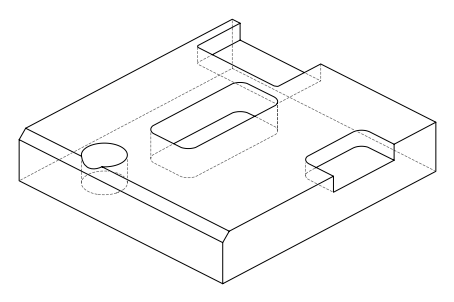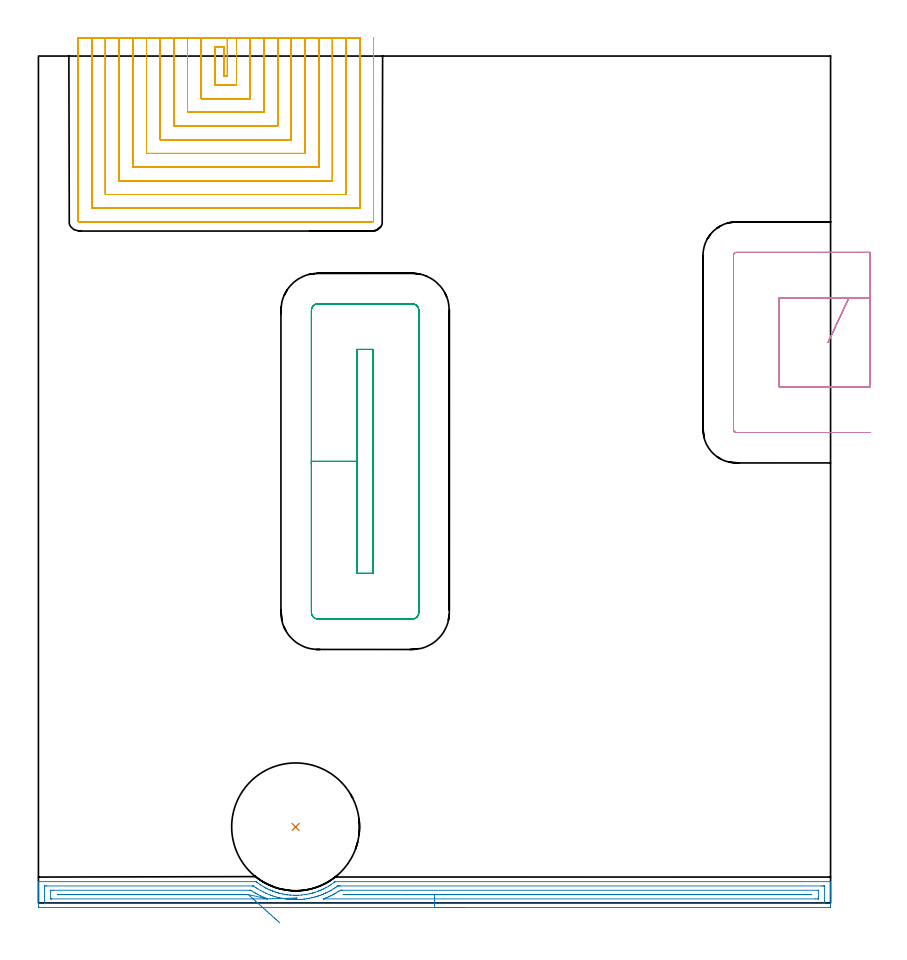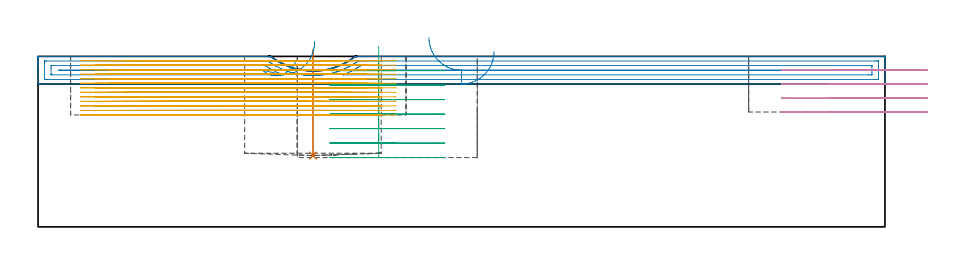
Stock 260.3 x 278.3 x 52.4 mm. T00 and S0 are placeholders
(PLAN: 5 operations, 3 tool changes, 84.6 min)
(1 INDEXABLE_INSERT_DRILL_BLIND_HOLE_FROM_SOLID | STEP1POCKET | NXT0302_036 | 0.13 min | 41564 mm3)
(2 AREA_MILL | FG_CHAMFER_SURFACE | UGT0205_001 | 8.27 min | 9260 mm3)
(3 MILL_RECTANGULAR_POCKET | POCKET_RECTANGULAR_STRAIGHT | UGT0201_094 | Follow Part, ap 5, ae 75% | 7.1 min | 208614 mm3)
(4 MILL_SLOT | SLOT_PARTIAL_RECTANGULAR | UGT0201_094 | Follow Part, ap 5, ae 75% | 2.98 min | 55866 mm3)
(5 MILL_SLOT_1 | SLOT_PARTIAL_RECTANGULAR_1 | UGT0201_014 | Follow Part, ap 1.5, ae 75% | 66.1 min | 106649 mm3)
(TOOL NXT0302_036 | Index. Insert Drill 42mm [880-D4200L50-05] | D42 PA176 FL210 Z2)
(TOOL UGT0205_001 | Chamfer Mill 20 x 3 x 45 deg. | D20 FL50 Z2)
(TOOL UGT0201_094 | End mill 20 mm | D20 FL38 Z4)
(TOOL UGT0201_014 | End mill 6 mm | D6 FL24 Z4)
(OP 1 INDEXABLE_INSERT_DRILL_BLIND_HOLE_FROM_SOLID)
G17 G21 G94 G90
T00 M6
G54
G17 G0 G90 X84.5 Y25. S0 M3
G43 Z62.4 H1
G94 G81 G98 Z21.9 F250. R54.4
G80
M5
M2
(OP 2 AREA_MILL)
G17 G21 G94 G90
T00 M6
G54
G17 G0 G90 X140.15 Y-1.5 S1061 M3
G43 Z62.4 H0
Z53.9
G94 G1 X140.112 Z53.028 F250.
X139.998 Z52.164
X139.809 Z51.312
X139.547 Z50.48
X139.213 Z49.674
X138.81 Z48.9
X138.342 Z48.164
X137.811 Z47.472
X137.221 Z46.829
X136.578 Z46.24
X135.886 Z45.709
X135.15 Z45.24
X134.376 Z44.837
X133.57 Z44.503
X132.738 Z44.241
X131.887 Z44.052
X131.022 Z43.938
X130.15 Z43.9
X0.618
X0.288 Y-1.498 Z43.901
X0.01 Y-1.493 Z43.904
X0. Y-1.176 Z44.222
Y4.059 Z49.453
Y4.597 Z49.994
Y4.931 Z50.327
Y5.469 Z50.865
Y5.803 Z51.198
Y6.471 Z51.871
Y6.752 Z52.151
X0.002 Y6.877 Z52.269
X0.01 Y6.997 Z52.388
X0.171 Y7. Z52.4
X71.191
X71.512 Y6.995 Z52.391
X71.637 Y6.903 Z52.3
X71.866 Y6.73 Z52.126
X72.125 Y6.54 Z51.937
X72.847 Y6.032 Z51.432
X72.977 Y5.947 Z51.347
X73.017 Y5.921 Z51.321
X73.91 Y5.373 Z50.77
X74.31 Y5.142 Z50.54
X74.555 Y5.007 Z50.406
X74.596 Y4.986 Z50.385
X74.701 Y4.931 Z50.33
X74.803 Y4.878 Z50.277
X75.29 Y4.64 Z50.037
X75.695 Y4.441 Z49.839
X76.028 Y4.289 Z49.688
X76.113 Y4.25 Z49.65
X76.35 Y4.149 Z49.548
X76.588 Y4.052 Z49.451
X76.778 Y3.982 Z49.379
X76.848 Y3.957 Z49.351
X76.964 Y3.913 Z49.309
X77.146 Y3.846 Z49.24
X77.35 Y3.768 Z49.165
X77.481 Y3.719 Z49.116
X77.559 Y3.693 Z49.089
X77.89 Y3.582 Z48.978
X78.374 Y3.419 Z48.816
X78.563 Y3.36 Z48.758
X78.829 Y3.284 Z48.684
X78.914 Y3.26 Z48.66
X79.266 Y3.168 Z48.568
X79.332 Y3.153 Z48.553
X79.677 Y3.076 Z48.472
X80.159 Y2.965 Z48.364
X81.052 Y2.798 Z48.194
X81.409 Y2.744 Z48.142
X81.91 Y2.672 Z48.066
X81.944 Y2.667 Z48.061
X82.662 Y2.595 Z47.99
X82.837 Y2.578 Z47.973
X83.73 Y2.522 Z47.916
X83.887 Y2.518 Z47.912
X84.176 Y2.508 Z47.904
X84.622 Y2.504 Z47.902
X85.069 Y2.512 Z47.91
X85.515 Y2.531 Z47.929
X86.408 Y2.597 Z47.993
X87.301 Y2.698 Z48.097
X88.193 Y2.84 Z48.234
X89.086 Y3.021 Z48.412
X89.504 Y3.122 Z48.514
X89.676 Y3.161 Z48.56
X89.979 Y3.237 Z48.631
X90.145 Y3.281 Z48.678
X90.436 Y3.36 Z48.758
X90.871 Y3.496 Z48.895
X91.764 Y3.808 Z49.206
X92.038 Y3.914 Z49.312
X92.184 Y3.971 Z49.368
X92.381 Y4.046 Z49.446
X92.414 Y4.059 Z49.458
X92.63 Y4.144 Z49.54
X92.657 Y4.154 Z49.551
X92.886 Y4.251 Z49.649
X93.021 Y4.313 Z49.713
X93.151 Y4.373 Z49.773
X93.524 Y4.549 Z49.945
X93.549 Y4.561 Z49.957
X94.059 Y4.814 Z50.214
X94.442 Y5.008 Z50.405
X94.689 Y5.142 Z50.54
X95.335 Y5.519 Z50.919
X95.757 Y5.784 Z51.183
X96.154 Y6.032 Z51.432
X96.228 Y6.083 Z51.482
X97.12 Y6.719 Z52.118
X97.327 Y6.876 Z52.276
X97.47 Y6.984 Z52.384
X97.495 Y6.993 Z52.393
X97.535 Y7. Z52.4
X260.129
X260.29 Y6.997 Z52.388
X260.298 Y6.877 Z52.269
X260.3 Y6.752 Z52.151
Y6.471 Z51.87
Y5.803 Z51.198
Y4.597 Z49.994
Y4.059 Z49.453
Y-0.907 Z44.491
X260.297 Y-1.176 Z44.222
X260.29 Y-1.493 Z43.904
X260.012 Y-1.498 Z43.901
X259.682 Y-1.5 Z43.9
X130.15
Y-0.086 Z45.314
X3.075
X2.404 Y-0.084 Z45.316
X2.178 Y-0.082 Z45.318
X2.054 Y-0.079 Z45.321
X2.009 Y-0.07 Z45.33
X2.007 Y-0.045 Z45.355
X2.002 Y0.09 Z45.49
X2. Y2.314 Z47.714
Y4.931 Z50.331
X2.001 Y5.325 Z50.725
X2.005 Y5.457 Z50.857
X2.01 Y5.562 Z50.962
X2.015 Y5.58 Z50.98
X2.028 Y5.581 Z50.981
X2.069 Y5.583 Z50.983
X2.404 Y5.585 Z50.985
X2.627 Y5.586 Z50.986
X70.297 Y5.585 Z50.985
X70.522 Y5.584 Z50.984
X70.603 Y5.581 Z50.981
X70.642 Y5.578 Z50.978
X71.191 Y5.205 Z50.605
X71.6 Y4.931 Z50.331
X72.084 Y4.629 Z50.029
X72.911 Y4.123 Z49.523
X72.985 Y4.08 Z49.48
X73.025 Y4.059 Z49.459
X73.871 Y3.622 Z49.022
X74.756 Y3.186 Z48.586
X74.771 Y3.179 Z48.579
X75.657 Y2.808 Z48.208
X76.297 Y2.561 Z47.961
X76.55 Y2.466 Z47.866
X76.597 Y2.45 Z47.85
X76.634 Y2.437 Z47.837
X76.999 Y2.314 Z47.714
X77.444 Y2.168 Z47.568
X77.665 Y2.098 Z47.498
X78.337 Y1.911 Z47.311
X78.894 Y1.77 Z47.17
X79.23 Y1.692 Z47.092
X79.346 Y1.667 Z47.067
X80.086 Y1.515 Z46.915
X80.124 Y1.507 Z46.907
X80.476 Y1.441 Z46.841
X81.017 Y1.358 Z46.758
X81.118 Y1.342 Z46.742
X81.549 Y1.285 Z46.685
X81.91 Y1.244 Z46.644
X82.137 Y1.22 Z46.62
X82.804 Y1.165 Z46.565
X83.109 Y1.143 Z46.543
X83.697 Y1.112 Z46.512
X84.045 Y1.102 Z46.502
X84.59 Y1.096 Z46.496
X84.939 Y1.101 Z46.501
X85.484 Y1.119 Z46.519
X85.797 Y1.136 Z46.536
X86.377 Y1.176 Z46.576
X86.628 Y1.196 Z46.596
X87.27 Y1.265 Z46.665
X87.431 Y1.285 Z46.685
X88.164 Y1.385 Z46.785
X88.214 Y1.393 Z46.793
X88.525 Y1.441 Z46.841
X88.972 Y1.525 Z46.925
X89.057 Y1.541 Z46.941
X89.114 Y1.553 Z46.953
X89.816 Y1.704 Z47.104
X89.95 Y1.735 Z47.135
X90.423 Y1.852 Z47.252
X90.844 Y1.962 Z47.362
X91.126 Y2.039 Z47.439
X91.737 Y2.224 Z47.624
X91.806 Y2.246 Z47.646
X92.004 Y2.314 Z47.714
X92.535 Y2.501 Z47.901
X92.63 Y2.536 Z47.936
X93.109 Y2.719 Z48.119
X93.524 Y2.882 Z48.282
X93.743 Y2.972 Z48.372
X94.234 Y3.186 Z48.586
X94.382 Y3.254 Z48.654
X94.417 Y3.27 Z48.67
X94.954 Y3.534 Z48.934
X95.31 Y3.712 Z49.112
X95.542 Y3.832 Z49.232
X95.968 Y4.059 Z49.459
X96.151 Y4.162 Z49.562
X96.204 Y4.193 Z49.593
X96.67 Y4.475 Z49.875
X97.097 Y4.735 Z50.135
X97.219 Y4.812 Z50.212
X97.403 Y4.931 Z50.331
X97.749 Y5.166 Z50.566
X97.99 Y5.332 Z50.732
X98.272 Y5.528 Z50.928
X98.321 Y5.56 Z50.96
X98.346 Y5.575 Z50.975
X98.382 Y5.579 Z50.979
X98.548 Y5.582 Z50.982
X98.884 Y5.585 Z50.985
X99.107 Y5.586 Z50.986
X257.225
X257.896 Y5.584 Z50.984
X258.122 Y5.582 Z50.982
X258.246 Y5.579 Z50.979
X258.291 Y5.57 Z50.97
X258.293 Y5.544 Z50.944
X258.298 Y5.411 Z50.811
X258.3 Y4.059 Z49.459
Y0.569 Z45.969
X258.299 Y0.175 Z45.575
X258.296 Y0.043 Z45.443
X258.29 Y-0.062 Z45.338
X258.285 Y-0.08 Z45.32
X258.272 Y-0.081 Z45.319
X258.231 Y-0.083 Z45.317
X257.896 Y-0.085 Z45.315
X257.673 Y-0.086 Z45.314
X130.15
Y1.328 Z46.728
X93.916 Y1.329 Z46.729
X93.792
X93.711 Y1.331 Z46.731
X93.705 Y1.332 Z46.732
X93.733 Y1.345 Z46.745
X93.982 Y1.441 Z46.841
X94.292 Y1.563 Z46.963
X94.417 Y1.613 Z47.013
X94.918 Y1.825 Z47.225
X95.31 Y1.998 Z47.398
X95.53 Y2.099 Z47.499
X95.982 Y2.314 Z47.714
X96.13 Y2.386 Z47.786
X96.204 Y2.423 Z47.823
X96.715 Y2.687 Z48.087
X97.097 Y2.89 Z48.29
X97.29 Y2.998 Z48.398
X97.619 Y3.186 Z48.586
X97.85 Y3.323 Z48.723
X97.99 Y3.408 Z48.808
X98.396 Y3.663 Z49.063
X98.884 Y3.971 Z49.371
X98.937 Y4.006 Z49.406
X99.017 Y4.059 Z49.459
X99.136 Y4.134 Z49.534
X99.181 Y4.161 Z49.561
X99.315 Y4.165 Z49.565
X99.546 Y4.17 Z49.57
X99.662 Y4.171 Z49.571
X99.777
X255.994
X256.109 Y4.17 Z49.57
X256.224 Y4.166 Z49.566
X256.29 Y4.163 Z49.563
X256.294 Y4.12 Z49.52
X256.297 Y4.059 Z49.459
X256.3 Y3.873 Z49.273
Y2.128 Z47.528
X256.293 Y1.441 Z46.841
X256.29 Y1.349 Z46.749
X256.286 Y1.335 Z46.735
X256.262 Y1.332 Z46.732
X256.223 Y1.33 Z46.73
X256.109 Y1.329 Z46.729
X255.331
X130.15 Y1.328 Z46.728
Y2.743 Z48.143
X100.23
X100.216 Y2.744 Z48.144
X100.16 Y2.749 Z48.149
X100.222 Y2.751 Z48.151
X100.655 Y2.757 Z48.157
X100.67
X253.869
X253.883 Y2.756 Z48.156
X253.902 Y2.75 Z48.15
X253.882 Y2.744 Z48.144
X252.99 Y2.743 Z48.143
X130.15
X129.279 Z48.181
X128.414 Z48.295
X127.562 Z48.483
X126.73 Z48.746
X125.924 Z49.08
X125.15 Z49.482
X124.414 Z49.951
X123.722 Z50.482
X123.079 Z51.072
X122.49 Z51.715
X121.959 Z52.407
X121.49 Z53.143
X121.087 Z53.917
X120.753 Z54.723
X120.491 Z55.555
X120.302 Z56.406
X120.188 Z57.271
X120.15 Z58.143
G0 X84.979 Y1.605 Z57.009
G1 X84.966 Z56.137
X84.876 Y1.602 Z55.269
X84.711 Y1.598 Z54.412
X84.472 Y1.591 Z53.573
X84.161 Y1.582 Z52.758
X83.78 Y1.572 Z51.974
X83.332 Y1.559 Z51.225
X82.82 Y1.545 Z50.518
X82.249 Y1.529 Z49.859
X81.623 Y1.512 Z49.252
X80.946 Y1.493 Z48.702
X80.224 Y1.473 Z48.213
X79.462 Y1.451 Z47.789
X78.666 Y1.429 Z47.433
X77.842 Y1.406 Z47.147
X76.996 Y1.383 Z46.935
X76.135 Y1.359 Z46.797
X75.265 Y1.335 Z46.735
X74.879 Y1.329 Z46.729
X4.306
X4.191 Y1.33 Z46.73
X4.076 Y1.333 Z46.733
X4.01 Y1.336 Z46.736
X4.006 Y1.38 Z46.78
X4.003 Y1.441 Z46.841
X4.001 Y1.628 Z47.028
X4. Y3.372 Z48.772
X4.007 Y4.059 Z49.459
X4.01 Y4.151 Z49.551
X4.014 Y4.165 Z49.565
X4.038 Y4.168 Z49.568
X4.077 Y4.17 Z49.57
X4.191 Y4.171 Z49.571
X4.969
X69.404
X69.52 Y4.17 Z49.57
X69.75 Y4.166 Z49.566
X69.814 Y4.164 Z49.564
X69.837 Y4.153 Z49.553
X69.885 Y4.124 Z49.524
X69.987 Y4.059 Z49.459
X70.297 Y3.858 Z49.258
X70.882 Y3.487 Z48.887
X71.191 Y3.302 Z48.702
X71.386 Y3.186 Z48.586
X71.826 Y2.934 Z48.334
X72.084 Y2.797 Z48.197
X72.939 Y2.351 Z47.751
X72.977 Y2.333 Z47.733
X73.017 Y2.314 Z47.714
X73.871 Y1.92 Z47.32
X74.6 Y1.602 Z47.002
X74.764 Y1.537 Z46.937
X75.011 Y1.441 Z46.841
X75.13 Y1.394 Z46.794
X75.243 Y1.347 Z46.747
X75.265 Y1.335 Z46.735
X68.967 Y2.75 Z48.15
X68.961 Y2.746 Z48.146
X68.95 Y2.744 Z48.144
X68.511 Y2.743 Z48.143
X68.071
X6.431
X6.417 Y2.744 Z48.144
X6.33 Y2.749 Z48.149
X6.422 Y2.752 Z48.152
X6.856 Y2.757 Z48.157
X6.871
X68.496
X68.951 Y2.756 Z48.156
X68.963 Y2.753 Z48.153
X68.967 Y2.75 Z48.15
X69.522 Y2.252 Z47.698
X70.104 Y1.729 Z47.312
X70.709 Y1.186 Z46.996
X71.333 Y0.627 Z46.752
X71.97 Y0.055 Z46.582
X72.615 Y-0.524 Z46.487
X73.264 Y-1.107 Z46.468
X73.912 Y-1.688 Z46.525
X74.554 Y-2.264 Z46.658
X75.184 Y-2.83 Z46.866
X75.799 Y-3.382 Z47.146
X76.393 Y-3.915 Z47.498
X76.962 Y-4.426 Z47.917
X77.502 Y-4.91 Z48.402
X78.008 Y-5.365 Z48.948
X78.477 Y-5.786 Z49.552
X78.905 Y-6.17 Z50.208
X79.289 Y-6.514 Z50.911
G0 Z62.4
M5
M2
(OP 3 MILL_RECTANGULAR_POCKET)
G17 G21 G94 G90
T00 M6
G54
G17 G0 G90 X104.7 Y172.92 S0 M3
G43 Z62.48 H0
Z55.48
G94 G1 Y145.1 Z48.026 F250.
Y108.3 F500.
X110.
Y181.9
X104.7
Y145.1
X89.7
Y95.5
G3 X91.9 Y93.3 R2.2
G1 X122.8
G3 X125. Y95.5 R2.2
G1 Y194.7
G3 X122.8 Y196.9 R2.2
G1 X91.9
G3 X89.7 Y194.7 R2.2
G1 Y145.1
Y144.1
G0 X104.7 Y172.92 Z51.026
G1 Y145.1 Z43.571 F250.
Y108.3 F500.
X110.
Y181.9
X104.7
Y145.1
X89.7
Y95.5
G3 X91.9 Y93.3 R2.2
G1 X122.8
G3 X125. Y95.5 R2.2
G1 Y194.7
G3 X122.8 Y196.9 R2.2
G1 X91.9
G3 X89.7 Y194.7 R2.2
G1 Y145.1
Y144.1
G0 X104.7 Y172.92 Z46.571
G1 Y145.1 Z39.117 F250.
Y108.3 F500.
X110.
Y181.9
X104.7
Y145.1
X89.7
Y95.5
G3 X91.9 Y93.3 R2.2
G1 X122.8
G3 X125. Y95.5 R2.2
G1 Y194.7
G3 X122.8 Y196.9 R2.2
G1 X91.9
G3 X89.7 Y194.7 R2.2
G1 Y145.1
Y144.1
G0 X104.7 Y172.92 Z42.117
G1 Y145.1 Z34.663 F250.
Y108.3 F500.
X110.
Y181.9
X104.7
Y145.1
X89.7
Y95.5
G3 X91.9 Y93.3 R2.2
G1 X122.8
G3 X125. Y95.5 R2.2
G1 Y194.7
G3 X122.8 Y196.9 R2.2
G1 X91.9
G3 X89.7 Y194.7 R2.2
G1 Y145.1
Y144.1
G0 X104.7 Y172.92 Z37.663
G1 Y145.1 Z30.209 F250.
Y108.3 F500.
X110.
Y181.9
X104.7
Y145.1
X89.7
Y95.5
G3 X91.9 Y93.3 R2.2
G1 X122.8
G3 X125. Y95.5 R2.2
G1 Y194.7
G3 X122.8 Y196.9 R2.2
G1 X91.9
G3 X89.7 Y194.7 R2.2
G1 Y145.1
Y144.1
G0 X104.7 Y172.92 Z33.209
G1 Y145.1 Z25.754 F250.
Y108.3 F500.
X110.
Y181.9
X104.7
Y145.1
X89.7
Y95.5
G3 X91.9 Y93.3 R2.2
G1 X122.8
G3 X125. Y95.5 R2.2
G1 Y194.7
G3 X122.8 Y196.9 R2.2
G1 X91.9
G3 X89.7 Y194.7 R2.2
G1 Y145.1
Y144.1
G0 X104.7 Y172.92 Z28.754
G1 Y145.1 Z21.3 F250.
Y108.3 F500.
X110.
Y181.9
X104.7
Y145.1
X89.7
Y95.5
G3 X91.9 Y93.3 R2.2
G1 X122.8
G3 X125. Y95.5 R2.2
G1 Y194.7
G3 X122.8 Y196.9 R2.2
G1 X91.9
G3 X89.7 Y194.7 R2.2
G1 Y145.1
Y144.1
G0 Z62.48
M5
M2
(OP 4 MILL_SLOT)
G17 G21 G94 G90
T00 M6
G54
G17 G0 G90 X273.3 Y198.8 S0 M3
G43 Z62.48 H0
Z48.185
G94 G1 X270.3 F250.
X266.303 F500.
X259.478 Y184.2
X266.303 Y198.8
X243.4
Y169.6
X270.3
X273.3 F250.
Y213.8
X270.3
X229.4 F500.
G3 X228.4 Y212.8 R1.
G1 Y155.6
G3 X229.4 Y154.6 R1.
G1 X270.3
X273.3 F250.
G0 Y198.8 Z43.89
G1 X270.3
X266.303 F500.
X259.478 Y184.2
X266.303 Y198.8
X243.4
Y169.6
X270.3
X273.3 F250.
Y213.8
X270.3
X229.4 F500.
G3 X228.4 Y212.8 R1.
G1 Y155.6
G3 X229.4 Y154.6 R1.
G1 X270.3
X273.3 F250.
G0 Y198.8 Z39.595
G1 X270.3
X266.303 F500.
X259.478 Y184.2
X266.303 Y198.8
X243.4
Y169.6
X270.3
X273.3 F250.
Y213.8
X270.3
X229.4 F500.
G3 X228.4 Y212.8 R1.
G1 Y155.6
G3 X229.4 Y154.6 R1.
G1 X270.3
X273.3 F250.
G0 Y198.8 Z35.3
G1 X270.3
X266.303 F500.
X259.478 Y184.2
X266.303 Y198.8
X243.4
Y169.6
X270.3
X273.3 F250.
Y213.8
X270.3
X229.4 F500.
G3 X228.4 Y212.8 R1.
G1 Y155.6
G3 X229.4 Y154.6 R1.
G1 X270.3
X273.3 F250.
G0 Z62.48
M5
M2
(OP 5 MILL_SLOT_1)
G17 G21 G94 G90
T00 M6
G54
G17 G0 G90 X62.1 Y284.3 S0 M3
G43 Z62.48 H0
Z51.089
G94 G1 Y281.3 F250.
Y271.8 F500.
X61.
Y281.3
X58.
Y268.8
X65.1
Y281.3
Y284.3 F250.
X53.5
Y281.3
Y264.3 F500.
X69.6
Y281.3
Y284.3 F250.
X49.
Y281.3
Y259.8 F500.
X74.1
Y281.3
Y284.3 F250.
X44.5
Y281.3
Y255.3 F500.
X78.6
Y281.3
Y284.3 F250.
X40.
Y281.3
Y250.8 F500.
X83.1
Y281.3
Y284.3 F250.
X35.5
Y281.3
Y246.3 F500.
X87.6
Y281.3
Y284.3 F250.
X31.
Y281.3
Y241.8 F500.
X92.1
Y281.3
Y284.3 F250.
X26.5
Y281.3
Y237.3 F500.
X96.6
Y281.3
Y284.3 F250.
X22.
Y281.3
Y232.8 F500.
X101.1
Y281.3
Y284.3 F250.
X17.5
Y281.3
Y228.3 F500.
X105.6
Y281.3
Y284.3 F250.
X13.
Y281.3
Y224.2 F500.
G3 X13.4 Y223.8 R0.4
G1 X109.7
G3 X110.1 Y224.2 R0.4
G1 Y281.3
Y284.3 F250.
G0 X62.1 Z49.698
G1 Y281.3
Y271.8 F500.
X61.
Y281.3
X58.
Y268.8
X65.1
Y281.3
Y284.3 F250.
X53.5
Y281.3
Y264.3 F500.
X69.6
Y281.3
Y284.3 F250.
X49.
Y281.3
Y259.8 F500.
X74.1
Y281.3
Y284.3 F250.
X44.5
Y281.3
Y255.3 F500.
X78.6
Y281.3
Y284.3 F250.
X40.
Y281.3
Y250.8 F500.
X83.1
Y281.3
Y284.3 F250.
X35.5
Y281.3
Y246.3 F500.
X87.6
Y281.3
Y284.3 F250.
X31.
Y281.3
Y241.8 F500.
X92.1
Y281.3
Y284.3 F250.
X26.5
Y281.3
Y237.3 F500.
X96.6
Y281.3
Y284.3 F250.
X22.
Y281.3
Y232.8 F500.
X101.1
Y281.3
Y284.3 F250.
X17.5
Y281.3
Y228.3 F500.
X105.6
Y281.3
Y284.3 F250.
X13.
Y281.3
Y224.2 F500.
G3 X13.4 Y223.8 R0.4
G1 X109.7
G3 X110.1 Y224.2 R0.4
G1 Y281.3
Y284.3 F250.
G0 X62.1 Z48.308
G1 Y281.3
Y271.8 F500.
X61.
Y281.3
X58.
Y268.8
X65.1
Y281.3
Y284.3 F250.
X53.5
Y281.3
Y264.3 F500.
X69.6
Y281.3
Y284.3 F250.
X49.
Y281.3
Y259.8 F500.
X74.1
Y281.3
Y284.3 F250.
X44.5
Y281.3
Y255.3 F500.
X78.6
Y281.3
Y284.3 F250.
X40.
Y281.3
Y250.8 F500.
X83.1
Y281.3
Y284.3 F250.
X35.5
Y281.3
Y246.3 F500.
X87.6
Y281.3
Y284.3 F250.
X31.
Y281.3
Y241.8 F500.
X92.1
Y281.3
Y284.3 F250.
X26.5
Y281.3
Y237.3 F500.
X96.6
Y281.3
Y284.3 F250.
X22.
Y281.3
Y232.8 F500.
X101.1
Y281.3
Y284.3 F250.
X17.5
Y281.3
Y228.3 F500.
X105.6
Y281.3
Y284.3 F250.
X13.
Y281.3
Y224.2 F500.
G3 X13.4 Y223.8 R0.4
G1 X109.7
G3 X110.1 Y224.2 R0.4
G1 Y281.3
Y284.3 F250.
G0 X62.1 Z46.917
G1 Y281.3
Y271.8 F500.
X61.
Y281.3
X58.
Y268.8
X65.1
Y281.3
Y284.3 F250.
X53.5
Y281.3
Y264.3 F500.
X69.6
Y281.3
Y284.3 F250.
X49.
Y281.3
Y259.8 F500.
X74.1
Y281.3
Y284.3 F250.
X44.5
Y281.3
Y255.3 F500.
X78.6
Y281.3
Y284.3 F250.
X40.
Y281.3
Y250.8 F500.
X83.1
Y281.3
Y284.3 F250.
X35.5
Y281.3
Y246.3 F500.
X87.6
Y281.3
Y284.3 F250.
X31.
Y281.3
Y241.8 F500.
X92.1
Y281.3
Y284.3 F250.
X26.5
Y281.3
Y237.3 F500.
X96.6
Y281.3
Y284.3 F250.
X22.
Y281.3
Y232.8 F500.
X101.1
Y281.3
Y284.3 F250.
X17.5
Y281.3
Y228.3 F500.
X105.6
Y281.3
Y284.3 F250.
X13.
Y281.3
Y224.2 F500.
G3 X13.4 Y223.8 R0.4
G1 X109.7
G3 X110.1 Y224.2 R0.4
G1 Y281.3
Y284.3 F250.
G0 X62.1 Z45.526
G1 Y281.3
Y271.8 F500.
X61.
Y281.3
X58.
Y268.8
X65.1
Y281.3
Y284.3 F250.
X53.5
Y281.3
Y264.3 F500.
X69.6
Y281.3
Y284.3 F250.
X49.
Y281.3
Y259.8 F500.
X74.1
Y281.3
Y284.3 F250.
X44.5
Y281.3
Y255.3 F500.
X78.6
Y281.3
Y284.3 F250.
X40.
Y281.3
Y250.8 F500.
X83.1
Y281.3
Y284.3 F250.
X35.5
Y281.3
Y246.3 F500.
X87.6
Y281.3
Y284.3 F250.
X31.
Y281.3
Y241.8 F500.
X92.1
Y281.3
Y284.3 F250.
X26.5
Y281.3
Y237.3 F500.
X96.6
Y281.3
Y284.3 F250.
X22.
Y281.3
Y232.8 F500.
X101.1
Y281.3
Y284.3 F250.
X17.5
Y281.3
Y228.3 F500.
X105.6
Y281.3
Y284.3 F250.
X13.
Y281.3
Y224.2 F500.
G3 X13.4 Y223.8 R0.4
G1 X109.7
G3 X110.1 Y224.2 R0.4
G1 Y281.3
Y284.3 F250.
G0 X62.1 Z44.135
G1 Y281.3
Y271.8 F500.
X61.
Y281.3
X58.
Y268.8
X65.1
Y281.3
Y284.3 F250.
X53.5
Y281.3
Y264.3 F500.
X69.6
Y281.3
Y284.3 F250.
X49.
Y281.3
Y259.8 F500.
X74.1
Y281.3
Y284.3 F250.
X44.5
Y281.3
Y255.3 F500.
X78.6
Y281.3
Y284.3 F250.
X40.
Y281.3
Y250.8 F500.
X83.1
Y281.3
Y284.3 F250.
X35.5
Y281.3
Y246.3 F500.
X87.6
Y281.3
Y284.3 F250.
X31.
Y281.3
Y241.8 F500.
X92.1
Y281.3
Y284.3 F250.
X26.5
Y281.3
Y237.3 F500.
X96.6
Y281.3
Y284.3 F250.
X22.
Y281.3
Y232.8 F500.
X101.1
Y281.3
Y284.3 F250.
X17.5
Y281.3
Y228.3 F500.
X105.6
Y281.3
Y284.3 F250.
X13.
Y281.3
Y224.2 F500.
G3 X13.4 Y223.8 R0.4
G1 X109.7
G3 X110.1 Y224.2 R0.4
G1 Y281.3
Y284.3 F250.
G0 X62.1 Z42.745
G1 Y281.3
Y271.8 F500.
X61.
Y281.3
X58.
Y268.8
X65.1
Y281.3
Y284.3 F250.
X53.5
Y281.3
Y264.3 F500.
X69.6
Y281.3
Y284.3 F250.
X49.
Y281.3
Y259.8 F500.
X74.1
Y281.3
Y284.3 F250.
X44.5
Y281.3
Y255.3 F500.
X78.6
Y281.3
Y284.3 F250.
X40.
Y281.3
Y250.8 F500.
X83.1
Y281.3
Y284.3 F250.
X35.5
Y281.3
Y246.3 F500.
X87.6
Y281.3
Y284.3 F250.
X31.
Y281.3
Y241.8 F500.
X92.1
Y281.3
Y284.3 F250.
X26.5
Y281.3
Y237.3 F500.
X96.6
Y281.3
Y284.3 F250.
X22.
Y281.3
Y232.8 F500.
X101.1
Y281.3
Y284.3 F250.
X17.5
Y281.3
Y228.3 F500.
X105.6
Y281.3
Y284.3 F250.
X13.
Y281.3
Y224.2 F500.
G3 X13.4 Y223.8 R0.4
G1 X109.7
G3 X110.1 Y224.2 R0.4
G1 Y281.3
Y284.3 F250.
G0 X62.1 Z41.354
G1 Y281.3
Y271.8 F500.
X61.
Y281.3
X58.
Y268.8
X65.1
Y281.3
Y284.3 F250.
X53.5
Y281.3
Y264.3 F500.
X69.6
Y281.3
Y284.3 F250.
X49.
Y281.3
Y259.8 F500.
X74.1
Y281.3
Y284.3 F250.
X44.5
Y281.3
Y255.3 F500.
X78.6
Y281.3
Y284.3 F250.
X40.
Y281.3
Y250.8 F500.
X83.1
Y281.3
Y284.3 F250.
X35.5
Y281.3
Y246.3 F500.
X87.6
Y281.3
Y284.3 F250.
X31.
Y281.3
Y241.8 F500.
X92.1
Y281.3
Y284.3 F250.
X26.5
Y281.3
Y237.3 F500.
X96.6
Y281.3
Y284.3 F250.
X22.
Y281.3
Y232.8 F500.
X101.1
Y281.3
Y284.3 F250.
X17.5
Y281.3
Y228.3 F500.
X105.6
Y281.3
Y284.3 F250.
X13.
Y281.3
Y224.2 F500.
G3 X13.4 Y223.8 R0.4
G1 X109.7
G3 X110.1 Y224.2 R0.4
G1 Y281.3
Y284.3 F250.
G0 X62.1 Z39.963
G1 Y281.3
Y271.8 F500.
X61.
Y281.3
X58.
Y268.8
X65.1
Y281.3
Y284.3 F250.
X53.5
Y281.3
Y264.3 F500.
X69.6
Y281.3
Y284.3 F250.
X49.
Y281.3
Y259.8 F500.
X74.1
Y281.3
Y284.3 F250.
X44.5
Y281.3
Y255.3 F500.
X78.6
Y281.3
Y284.3 F250.
X40.
Y281.3
Y250.8 F500.
X83.1
Y281.3
Y284.3 F250.
X35.5
Y281.3
Y246.3 F500.
X87.6
Y281.3
Y284.3 F250.
X31.
Y281.3
Y241.8 F500.
X92.1
Y281.3
Y284.3 F250.
X26.5
Y281.3
Y237.3 F500.
X96.6
Y281.3
Y284.3 F250.
X22.
Y281.3
Y232.8 F500.
X101.1
Y281.3
Y284.3 F250.
X17.5
Y281.3
Y228.3 F500.
X105.6
Y281.3
Y284.3 F250.
X13.
Y281.3
Y224.2 F500.
G3 X13.4 Y223.8 R0.4
G1 X109.7
G3 X110.1 Y224.2 R0.4
G1 Y281.3
Y284.3 F250.
G0 X62.1 Z38.572
G1 Y281.3
Y271.8 F500.
X61.
Y281.3
X58.
Y268.8
X65.1
Y281.3
Y284.3 F250.
X53.5
Y281.3
Y264.3 F500.
X69.6
Y281.3
Y284.3 F250.
X49.
Y281.3
Y259.8 F500.
X74.1
Y281.3
Y284.3 F250.
X44.5
Y281.3
Y255.3 F500.
X78.6
Y281.3
Y284.3 F250.
X40.
Y281.3
Y250.8 F500.
X83.1
Y281.3
Y284.3 F250.
X35.5
Y281.3
Y246.3 F500.
X87.6
Y281.3
Y284.3 F250.
X31.
Y281.3
Y241.8 F500.
X92.1
Y281.3
Y284.3 F250.
X26.5
Y281.3
Y237.3 F500.
X96.6
Y281.3
Y284.3 F250.
X22.
Y281.3
Y232.8 F500.
X101.1
Y281.3
Y284.3 F250.
X17.5
Y281.3
Y228.3 F500.
X105.6
Y281.3
Y284.3 F250.
X13.
Y281.3
Y224.2 F500.
G3 X13.4 Y223.8 R0.4
G1 X109.7
G3 X110.1 Y224.2 R0.4
G1 Y281.3
Y284.3 F250.
G0 X62.1 Z37.182
G1 Y281.3
Y271.8 F500.
X61.
Y281.3
X58.
Y268.8
X65.1
Y281.3
Y284.3 F250.
X53.5
Y281.3
Y264.3 F500.
X69.6
Y281.3
Y284.3 F250.
X49.
Y281.3
Y259.8 F500.
X74.1
Y281.3
Y284.3 F250.
X44.5
Y281.3
Y255.3 F500.
X78.6
Y281.3
Y284.3 F250.
X40.
Y281.3
Y250.8 F500.
X83.1
Y281.3
Y284.3 F250.
X35.5
Y281.3
Y246.3 F500.
X87.6
Y281.3
Y284.3 F250.
X31.
Y281.3
Y241.8 F500.
X92.1
Y281.3
Y284.3 F250.
X26.5
Y281.3
Y237.3 F500.
X96.6
Y281.3
Y284.3 F250.
X22.
Y281.3
Y232.8 F500.
X101.1
Y281.3
Y284.3 F250.
X17.5
Y281.3
Y228.3 F500.
X105.6
Y281.3
Y284.3 F250.
X13.
Y281.3
Y224.2 F500.
G3 X13.4 Y223.8 R0.4
G1 X109.7
G3 X110.1 Y224.2 R0.4
G1 Y281.3
Y284.3 F250.
G0 X62.1 Z35.791
G1 Y281.3
Y271.8 F500.
X61.
Y281.3
X58.
Y268.8
X65.1
Y281.3
Y284.3 F250.
X53.5
Y281.3
Y264.3 F500.
X69.6
Y281.3
Y284.3 F250.
X49.
Y281.3
Y259.8 F500.
X74.1
Y281.3
Y284.3 F250.
X44.5
Y281.3
Y255.3 F500.
X78.6
Y281.3
Y284.3 F250.
X40.
Y281.3
Y250.8 F500.
X83.1
Y281.3
Y284.3 F250.
X35.5
Y281.3
Y246.3 F500.
X87.6
Y281.3
Y284.3 F250.
X31.
Y281.3
Y241.8 F500.
X92.1
Y281.3
Y284.3 F250.
X26.5
Y281.3
Y237.3 F500.
X96.6
Y281.3
Y284.3 F250.
X22.
Y281.3
Y232.8 F500.
X101.1
Y281.3
Y284.3 F250.
X17.5
Y281.3
Y228.3 F500.
X105.6
Y281.3
Y284.3 F250.
X13.
Y281.3
Y224.2 F500.
G3 X13.4 Y223.8 R0.4
G1 X109.7
G3 X110.1 Y224.2 R0.4
G1 Y281.3
Y284.3 F250.
G0 X62.1 Z34.4
G1 Y281.3
Y271.8 F500.
X61.
Y281.3
X58.
Y268.8
X65.1
Y281.3
Y284.3 F250.
X53.5
Y281.3
Y264.3 F500.
X69.6
Y281.3
Y284.3 F250.
X49.
Y281.3
Y259.8 F500.
X74.1
Y281.3
Y284.3 F250.
X44.5
Y281.3
Y255.3 F500.
X78.6
Y281.3
Y284.3 F250.
X40.
Y281.3
Y250.8 F500.
X83.1
Y281.3
Y284.3 F250.
X35.5
Y281.3
Y246.3 F500.
X87.6
Y281.3
Y284.3 F250.
X31.
Y281.3
Y241.8 F500.
X92.1
Y281.3
Y284.3 F250.
X26.5
Y281.3
Y237.3 F500.
X96.6
Y281.3
Y284.3 F250.
X22.
Y281.3
Y232.8 F500.
X101.1
Y281.3
Y284.3 F250.
X17.5
Y281.3
Y228.3 F500.
X105.6
Y281.3
Y284.3 F250.
X13.
Y281.3
Y224.2 F500.
G3 X13.4 Y223.8 R0.4
G1 X109.7
G3 X110.1 Y224.2 R0.4
G1 Y281.3
Y284.3 F250.
G0 Z62.48
M5
M2
